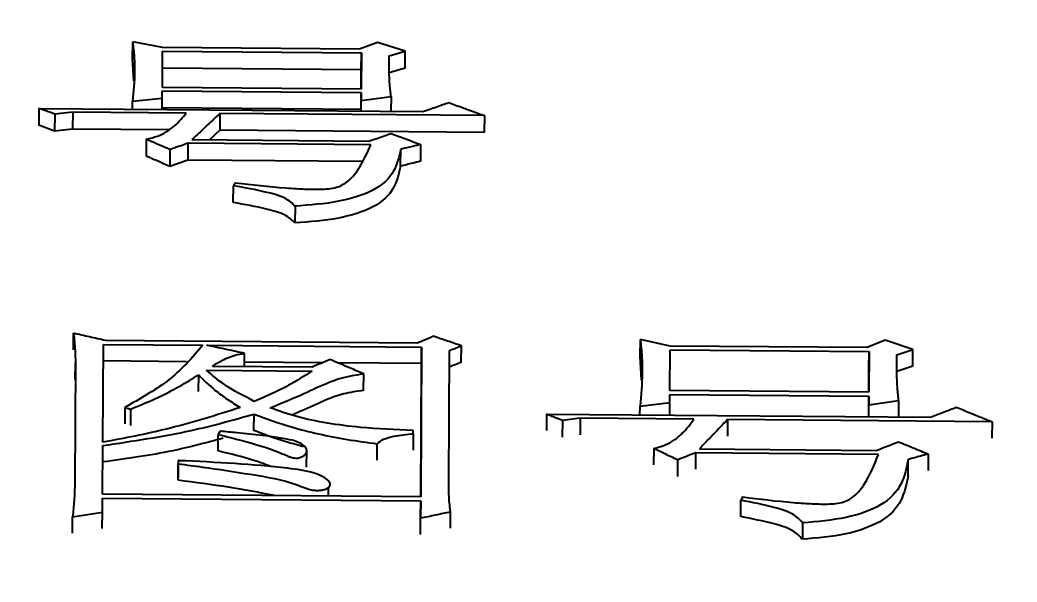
# Model space of a CAD drawing. Header units: millimetres. Extents: x 1726 to 4771, y 590 to 2743.
# Drawn here: x 2463.29 to 2468.71, y 2332.62 to 2335.68 of the extents above; entities that cross this region are included whole.
import ezdxf

# ---------------------------------------------------------------- set-up
doc = ezdxf.new("R2010")
doc.units = ezdxf.units.MM
doc.layers.add('AM_5', color=3, linetype='Continuous', lineweight=25)
doc.styles.add('SLDTEXTSTYLE1', font='txt.shx', dxfattribs={"width": 0.7, "bigfont": 'gbcbig.shx'})
doc.dimstyles.new('SLDDIMSTYLE12$0', dxfattribs={"dimtxt": 12, "dimasz": 10, "dimexe": 0, "dimexo": 0.0625, "dimgap": 0.875, "dimtad": 1, "dimdec": 1, "dimlfac": 1.8, "dimrnd": 1e-09, "dimzin": 12, "dimdsep": 46, "dimtxsty": 'SLDTEXTSTYLE1', "dimcen": 0.09, "dimdle": 8.16, "dimclrd": 3, "dimclre": 3, "dimadec": 0, "dimazin": 3, "dimtfac": 1, "dimtdec": 1, "dimtofl": 0, "dimtmove": 0, "dimatfit": 3, "dimfxl": 0, "dimfrac": 2, "dimtolj": 1, "dimlwd": 5, "dimlwe": 5, "dimarcsym": 0})

# ---------------------------------------------------------------- blocks, each defined once
blk = doc.blocks.new('*D50')
at = {"layer": 'AM_5', "color": 3, "lineweight": 5, "transparency": 16777216}
blk.add_line((2709.5179, 2483.6796), (2315.1182, 2483.6796), dxfattribs=at)
at = {"layer": 'AM_5', "color": 3, "linetype": 'Continuous', "lineweight": 5, "transparency": 16777216}
for p, q in [((2315.1182, 2473.6796), (2315.1182, 2159.8939)), ((2721.1936, 2149.8939), (2315.1182, 2149.8939))]:
    blk.add_line(p, q, dxfattribs=at)
at = {"layer": 'AM_5', "color": 3, "transparency": 16777216}
for points in [[(2313.4515, 2473.6796), (2316.7848, 2473.6796), (2315.1182, 2483.6796)], [(2313.4515, 2159.8939), (2316.7848, 2159.8939), (2315.1182, 2149.8939)]]:
    blk.add_solid(points, dxfattribs=at)
at = {"layer": 'Defpoints', "color": 0, "transparency": 16777216}
for p in [(2709.5804, 2483.6796), (2315.1182, 2149.8939), (2721.2561, 2149.8939)]:
    blk.add_point(p, dxfattribs=at)
at = {"layer": 'AM_5', "color": 0, "transparency": 16777216, "insert": (2300.5289, 2316.7867), "char_height": 12, "attachment_point": 5, "rotation": 90, "style": 'SLDTEXTSTYLE1'}
blk.add_mtext('\\A1;{\\H2.28571x;335}', dxfattribs=at)

msp = doc.modelspace()

# ---------------------------------------------------------------- linework, layer by layer
at = {"color": 7, "linetype": 'Continuous', "lineweight": 25}
for p, q in [((2463.9019, 2335.4644), (2463.9028, 2335.5568)), ((2464.0649, 2335.5254), (2463.9028, 2335.5568)), ((2465.2333, 2335.5532), (2465.1357, 2335.5164)), ((2465.3845, 2335.5068), (2465.2333, 2335.5532)), ((2464.0638, 2335.3089), (2464.0648, 2335.5065)), ((2464.0648, 2335.5065), (2465.1465, 2335.4975)), ((2465.1357, 2335.5164), (2464.0649, 2335.5254)), ((2465.1465, 2335.4975), (2465.1455, 2335.2999)), ((2465.1456, 2335.4052), (2465.1465, 2335.4975)), ((2465.2978, 2335.4812), (2465.3845, 2335.5068)), ((2465.3837, 2335.4145), (2465.3845, 2335.5068)), ((2463.9096, 2335.3452), (2463.9019, 2335.4644)), ((2465.1456, 2335.4052), (2464.0639, 2335.4142)), ((2465.1451, 2335.2999), (2465.1456, 2335.4052)), ((2465.3837, 2335.4145), (2465.2978, 2335.3891)), ((2464.0635, 2335.2514), (2464.0637, 2335.2898)), ((2464.0637, 2335.2898), (2465.1454, 2335.2808)), ((2465.1455, 2335.2999), (2464.0638, 2335.3089)), ((2465.1446, 2335.1888), (2465.1454, 2335.2808)), ((2465.1454, 2335.2808), (2465.1452, 2335.2385)), ((2463.9008, 2335.191), (2463.9012, 2335.2335)), ((2463.9012, 2335.2335), (2464.0635, 2335.2514)), ((2464.063, 2335.1897), (2464.0635, 2335.2514)), ((2465.1447, 2335.1807), (2465.1452, 2335.2385)), ((2465.1452, 2335.2385), (2465.3076, 2335.2602)), ((2465.3076, 2335.2602), (2465.3068, 2335.1793)), ((2463.3926, 2335.1953), (2463.3918, 2335.1034)), ((2463.3926, 2335.1953), (2465.4802, 2335.1779)), ((2463.479, 2335.1636), (2463.4781, 2335.0718)), ((2463.5764, 2335.1744), (2463.479, 2335.1636)), ((2463.5764, 2335.1744), (2463.5755, 2335.0826)), ((2464.1929, 2335.1693), (2463.5764, 2335.1744)), ((2465.1446, 2335.1888), (2464.0631, 2335.1978)), ((2464.3768, 2335.1677), (2464.376, 2335.0759)), ((2465.8155, 2335.1557), (2464.3768, 2335.1677)), ((2465.1445, 2335.1807), (2465.1446, 2335.1888)), ((2465.8155, 2335.1557), (2465.8147, 2335.0639)), ((2463.4781, 2335.0718), (2463.3918, 2335.1034)), ((2463.5755, 2335.0826), (2463.4781, 2335.0718)), ((2464.1002, 2335.0782), (2463.5755, 2335.0826)), ((2464.376, 2335.0759), (2464.3208, 2335.0242)), ((2465.8147, 2335.0639), (2464.376, 2335.0759)), ((2463.9759, 2335.0271), (2463.975, 2334.9354)), ((2464.2029, 2335.0056), (2464.2021, 2334.914)), ((2465.1981, 2334.9973), (2464.2029, 2335.0056)), ((2464.2247, 2335.025), (2465.1874, 2335.017)), ((2465.4685, 2334.999), (2465.4677, 2334.9073)), ((2464.1054, 2334.9711), (2464.1046, 2334.8795)), ((2465.3594, 2334.8808), (2465.3602, 2334.9724)), ((2464.2021, 2334.914), (2464.1046, 2334.8795)), ((2465.1509, 2334.9061), (2464.2021, 2334.914)), ((2464.4615, 2334.7902), (2464.4506, 2334.7743)), ((2464.4498, 2334.683), (2464.4506, 2334.7743)), ((2464.7854, 2334.6635), (2464.7845, 2334.5723)), ((2463.5802, 2333.8818), (2463.5811, 2333.9721)), ((2465.4522, 2333.9185), (2463.7539, 2333.9327)), ((2466.663, 2333.8477), (2466.6638, 2333.938)), ((2466.8259, 2333.9029), (2466.6638, 2333.938)), ((2467.9944, 2333.9353), (2467.8968, 2333.894)), ((2468.1455, 2333.8834), (2467.9944, 2333.9353)), ((2463.7402, 2333.3793), (2463.743, 2333.9117)), ((2463.743, 2333.9117), (2464.2839, 2333.9072)), ((2464.3055, 2333.907), (2465.4737, 2333.8973)), ((2465.4737, 2333.8973), (2465.4693, 2333.0833)), ((2465.4729, 2333.807), (2465.4737, 2333.8973)), ((2465.6212, 2333.1617), (2465.6251, 2333.8791)), ((2465.6893, 2333.8137), (2465.6901, 2333.9039)), ((2466.8246, 2333.6605), (2466.8258, 2333.8818)), ((2466.8258, 2333.8818), (2467.9075, 2333.8728)), ((2467.8968, 2333.894), (2466.8259, 2333.9029)), ((2467.9075, 2333.8728), (2467.9063, 2333.6515)), ((2467.9067, 2333.7826), (2467.9075, 2333.8728)), ((2468.0588, 2333.8546), (2468.1455, 2333.8834)), ((2468.1447, 2333.7932), (2468.1455, 2333.8834)), ((2463.591, 2333.8112), (2463.5875, 2333.1566)), ((2463.5902, 2333.7212), (2463.591, 2333.8112)), ((2464.1944, 2333.8177), (2463.7422, 2333.8215)), ((2464.9338, 2333.8115), (2464.5104, 2333.8151)), ((2465.4729, 2333.807), (2465.0195, 2333.8108)), ((2465.469, 2333.0833), (2465.4729, 2333.807)), ((2466.6703, 2333.7178), (2466.663, 2333.8477)), ((2464.3048, 2333.7712), (2464.8781, 2333.7665)), ((2464.8782, 2333.7878), (2464.3373, 2333.7923)), ((2465.1587, 2333.6612), (2465.1595, 2333.7512)), ((2467.906, 2333.6515), (2467.9067, 2333.7826)), ((2468.1447, 2333.7932), (2468.0585, 2333.7646)), ((2464.2605, 2333.656), (2464.2614, 2333.746)), ((2467.9063, 2333.6515), (2466.8246, 2333.6605)), ((2466.6619, 2333.576), (2466.8243, 2333.5962)), ((2466.8237, 2333.5272), (2466.8243, 2333.5962)), ((2466.8243, 2333.5962), (2466.8245, 2333.6391)), ((2466.8245, 2333.6391), (2467.9062, 2333.6301)), ((2467.9054, 2333.5402), (2467.9062, 2333.6301)), ((2467.9062, 2333.6301), (2467.906, 2333.5829)), ((2467.906, 2333.5829), (2468.0683, 2333.6073)), ((2468.0683, 2333.6073), (2468.0675, 2333.5175)), ((2463.8601, 2333.5692), (2463.8593, 2333.4794)), ((2463.8601, 2333.5692), (2463.8926, 2333.5603)), ((2463.8918, 2333.4706), (2463.8926, 2333.5603)), ((2464.5622, 2333.4435), (2464.563, 2333.5331)), ((2466.6615, 2333.5286), (2466.6619, 2333.576)), ((2467.9054, 2333.5182), (2467.906, 2333.5829)), ((2466.1533, 2333.5328), (2466.1525, 2333.4431)), ((2466.1533, 2333.5328), (2468.2409, 2333.5154)), ((2466.2396, 2333.4975), (2466.2388, 2333.4079)), ((2466.337, 2333.5097), (2466.2396, 2333.4975)), ((2466.337, 2333.5097), (2466.3362, 2333.42)), ((2466.9536, 2333.5045), (2466.337, 2333.5097)), ((2467.1375, 2333.503), (2467.1367, 2333.4133)), ((2468.5761, 2333.491), (2467.1375, 2333.503)), ((2468.5761, 2333.491), (2468.5753, 2333.4013)), ((2464.3787, 2333.4393), (2464.3678, 2333.422)), ((2465.4279, 2333.4262), (2465.4271, 2333.3367)), ((2465.4279, 2333.4262), (2465.428, 2333.4436)), ((2465.2321, 2333.2818), (2465.2329, 2333.3712)), ((2463.7386, 2333.0978), (2463.7401, 2333.3618)), ((2464.8481, 2333.2441), (2464.8489, 2333.334)), ((2466.7364, 2333.3456), (2466.7356, 2333.2561)), ((2466.9634, 2333.3219), (2466.9626, 2333.2325)), ((2467.9586, 2333.3136), (2466.9634, 2333.3219)), ((2466.9852, 2333.3435), (2467.9479, 2333.3355)), ((2464.1498, 2333.1728), (2464.1506, 2333.2622)), ((2464.1507, 2333.2796), (2464.1499, 2333.1903)), ((2464.1507, 2333.2796), (2464.1506, 2333.2621)), ((2466.8659, 2333.2833), (2466.8651, 2333.1939)), ((2468.1199, 2333.1965), (2468.1207, 2333.286)), ((2468.229, 2333.3157), (2468.2282, 2333.2263)), ((2464.9677, 2333.1686), (2464.9677, 2333.1695)), ((2464.9669, 2333.0875), (2464.9674, 2333.1344)), ((2463.7381, 2332.9999), (2463.7385, 2333.0756)), ((2463.7385, 2333.0756), (2465.4692, 2333.0612)), ((2465.4693, 2333.0833), (2463.7386, 2333.0978)), ((2465.4684, 2332.9722), (2465.4692, 2333.0612)), ((2465.4692, 2333.0612), (2465.4687, 2332.9677)), ((2467.21, 2332.9753), (2467.2108, 2333.0644)), ((2467.2218, 2333.082), (2467.2108, 2333.0644)), ((2463.7373, 2332.9111), (2463.7381, 2332.9999)), ((2465.6304, 2332.9131), (2465.6312, 2333.002)), ((2463.5749, 2332.8857), (2463.5757, 2332.9745)), ((2465.4679, 2332.8788), (2465.4687, 2332.9677)), ((2467.5455, 2332.9415), (2467.5447, 2332.8525))]:
    msp.add_line(p, q, dxfattribs=at)
at = {"color": 7, "linetype": 'Continuous', "lineweight": 25, "flags": 128}
for points in [[(2464.5101, 2333.7908), (2464.5104, 2333.8179), (2464.5108, 2333.863)], [(2464.367, 2333.3324), (2464.3673, 2333.3693), (2464.3676, 2333.3957), (2464.3678, 2333.422)], [(2463.5757, 2332.9745), (2463.6569, 2332.9872), (2463.7381, 2332.9999)]]:
    msp.add_lwpolyline(points, dxfattribs=at)
at = {"color": 7, "linetype": 'Continuous', "lineweight": 25}
for points, knots in [([(2463.9028, 2335.5568), (2463.9057, 2335.5299), (2463.9115, 2335.4761), (2463.915, 2335.3686), (2463.9067, 2335.2874), (2463.9012, 2335.2335)], [0, 0, 0, 0, 0.252085, 0.504197, 1, 1, 1, 1]), ([(2465.3076, 2335.2602), (2465.3074, 2335.2621), (2465.3069, 2335.2657), (2465.3063, 2335.2713), (2465.3057, 2335.2768), (2465.305, 2335.2823), (2465.3044, 2335.2878), (2465.3038, 2335.2933), (2465.3034, 2335.2978), (2465.3029, 2335.3024), (2465.3024, 2335.307), (2465.3019, 2335.3125), (2465.3013, 2335.3198), (2465.3007, 2335.3271), (2465.3001, 2335.3345), (2465.2998, 2335.3399), (2465.2993, 2335.3472), (2465.2989, 2335.3545), (2465.2986, 2335.3618), (2465.2984, 2335.3673), (2465.2982, 2335.3746), (2465.2979, 2335.3819), (2465.2978, 2335.3892), (2465.2976, 2335.3964), (2465.2975, 2335.4037), (2465.2975, 2335.411), (2465.2974, 2335.4164), (2465.2974, 2335.4219), (2465.2974, 2335.4273), (2465.2974, 2335.4318), (2465.2974, 2335.4355), (2465.2975, 2335.4391), (2465.2975, 2335.4427), (2465.2975, 2335.4463), (2465.2975, 2335.4491), (2465.2975, 2335.4518), (2465.2976, 2335.4554), (2465.2976, 2335.459), (2465.2976, 2335.4626), (2465.2977, 2335.4662), (2465.2977, 2335.4699), (2465.2977, 2335.4735), (2465.2978, 2335.4769), (2465.2978, 2335.4795), (2465.2978, 2335.4812)], [0, 0, 0, 0, 0.024742, 0.049483, 0.074225, 0.098967, 0.123709, 0.14845, 0.173192, 0.185563, 0.210305, 0.235047, 0.259788, 0.309272, 0.334014, 0.358756, 0.383497, 0.432981, 0.457723, 0.482464, 0.507206, 0.55669, 0.581431, 0.606173, 0.655657, 0.680399, 0.70514, 0.729882, 0.754624, 0.779366, 0.791736, 0.804107, 0.828849, 0.84122, 0.853591, 0.865962, 0.878333, 0.903074, 0.915445, 0.927816, 0.952558, 0.964929, 0.9773, 1, 1, 1, 1]), ([(2465.4802, 2335.1779), (2465.4927, 2335.1822), (2465.5178, 2335.1909), (2465.5647, 2335.2073), (2465.5992, 2335.2192), (2465.6211, 2335.2269)], [0, 0, 0, 0, 0.266245, 0.532491, 1, 1, 1, 1]), ([(2465.6211, 2335.2269), (2465.646, 2335.2178), (2465.6909, 2335.2014), (2465.7557, 2335.1777), (2465.7955, 2335.1631), (2465.8155, 2335.1557)], [0, 0, 0, 0, 0.384573, 0.692287, 1, 1, 1, 1]), ([(2463.479, 2335.1636), (2463.4666, 2335.1681), (2463.4461, 2335.1757), (2463.4173, 2335.1862), (2463.4008, 2335.1923), (2463.3926, 2335.1953)], [0, 0, 0, 0, 0.4283604, 0.7141802, 1, 1, 1, 1]), ([(2463.9759, 2335.0271), (2463.9975, 2335.0324), (2464.0404, 2335.0428), (2464.0911, 2335.0686), (2464.1305, 2335.0995), (2464.1653, 2335.134), (2464.1837, 2335.1575), (2464.1929, 2335.1693)], [0, 0, 0, 0, 0.176065, 0.348002, 0.566634, 0.783694, 1, 1, 1, 1]), ([(2464.3768, 2335.1677), (2464.3638, 2335.1556), (2464.3377, 2335.1312), (2464.287, 2335.0837), (2464.2493, 2335.0482), (2464.2247, 2335.025)], [0, 0, 0, 0, 0.257226, 0.514452, 1, 1, 1, 1]), ([(2465.1874, 2335.017), (2465.1999, 2335.0214), (2465.226, 2335.0306), (2465.2657, 2335.0446), (2465.293, 2335.0542), (2465.3066, 2335.059)], [0, 0, 0, 0, 0.3146532, 0.657326, 1, 1, 1, 1]), ([(2465.3066, 2335.059), (2465.3336, 2335.049), (2465.3876, 2335.029), (2465.4415, 2335.009), (2465.4685, 2334.999)], [0, 0, 0, 0, 0.499999, 1, 1, 1, 1]), ([(2464.1054, 2334.9711), (2464.0939, 2334.9761), (2464.0708, 2334.9861), (2464.0276, 2335.0048), (2463.996, 2335.0184), (2463.9759, 2335.0271)], [0, 0, 0, 0, 0.267463, 0.534927, 1, 1, 1, 1]), ([(2464.2029, 2335.0056), (2464.1904, 2335.0012), (2464.1679, 2334.9932), (2464.1354, 2334.9817), (2464.1154, 2334.9746), (2464.1054, 2334.9711)], [0, 0, 0, 0, 0.384577, 0.692287, 1, 1, 1, 1]), ([(2464.4615, 2334.7902), (2464.552, 2334.78), (2464.6614, 2334.7677), (2464.8039, 2334.7581), (2464.8849, 2334.7545), (2464.9651, 2334.7553), (2465.0252, 2334.7685), (2465.0854, 2334.8035), (2465.1461, 2334.8816), (2465.1781, 2334.9529), (2465.1981, 2334.9973)], [0, 0, 0, 0, 0.23813, 0.287988, 0.366961, 0.446683, 0.487555, 0.537237, 0.712015, 1, 1, 1, 1]), ([(2465.4685, 2334.999), (2465.4544, 2334.9955), (2465.4293, 2334.9894), (2465.3932, 2334.9805), (2465.3712, 2334.9751), (2465.3602, 2334.9724)], [0, 0, 0, 0, 0.39043, 0.695215, 1, 1, 1, 1]), ([(2465.3602, 2334.9724), (2465.3417, 2334.8907), (2465.3156, 2334.7757), (2465.0259, 2334.6813), (2464.8667, 2334.6696), (2464.7854, 2334.6635)], [0, 0, 0, 0, 0.544628, 0.767125, 1, 1, 1, 1]), ([(2464.1046, 2334.8795), (2464.093, 2334.8845), (2464.0699, 2334.8945), (2464.0267, 2334.9131), (2463.9951, 2334.9268), (2463.975, 2334.9354)], [0, 0, 0, 0, 0.2676466, 0.5352935, 1, 1, 1, 1]), ([(2465.4677, 2334.9073), (2465.4536, 2334.9039), (2465.4285, 2334.8977), (2465.3924, 2334.8889), (2465.3704, 2334.8835), (2465.3594, 2334.8808)], [0, 0, 0, 0, 0.390574, 0.695287, 1, 1, 1, 1]), ([(2465.3594, 2334.8808), (2465.3408, 2334.7992), (2465.3147, 2334.6843), (2465.025, 2334.5901), (2464.8659, 2334.5783), (2464.7845, 2334.5723)], [0, 0, 0, 0, 0.544404, 0.766963, 1, 1, 1, 1]), ([(2464.7854, 2334.6635), (2464.7698, 2334.6789), (2464.7379, 2334.7103), (2464.6107, 2334.7459), (2464.5116, 2334.7635), (2464.4506, 2334.7743)], [0, 0, 0, 0, 0.267599, 0.548584, 1, 1, 1, 1]), ([(2464.7845, 2334.5723), (2464.769, 2334.5877), (2464.7371, 2334.6191), (2464.6098, 2334.6546), (2464.5108, 2334.6721), (2464.4498, 2334.683)], [0, 0, 0, 0, 0.2674651, 0.5484574, 1, 1, 1, 1]), ([(2463.5811, 2333.9721), (2463.5827, 2333.957), (2463.5861, 2333.927), (2463.5897, 2333.8734), (2463.5905, 2333.8348), (2463.591, 2333.8112)], [0, 0, 0, 0, 0.281466, 0.562942, 1, 1, 1, 1]), ([(2463.7539, 2333.9327), (2463.7251, 2333.9393), (2463.6675, 2333.9524), (2463.6099, 2333.9655), (2463.5811, 2333.9721)], [0, 0, 0, 0, 0.499999, 1, 1, 1, 1]), ([(2465.5389, 2333.9557), (2465.5245, 2333.9496), (2465.4956, 2333.9372), (2465.4666, 2333.9248), (2465.4522, 2333.9185)], [0, 0, 0, 0, 0.499996, 1, 1, 1, 1]), ([(2465.6901, 2333.9039), (2465.6649, 2333.9126), (2465.6145, 2333.9299), (2465.5641, 2333.9471), (2465.5389, 2333.9557)], [0, 0, 0, 0, 0.499999, 1, 1, 1, 1]), ([(2466.6638, 2333.938), (2466.6667, 2333.9078), (2466.6725, 2333.8475), (2466.6759, 2333.7271), (2466.6675, 2333.6363), (2466.6619, 2333.576)], [0, 0, 0, 0, 0.2520851, 0.5041975, 1, 1, 1, 1]), ([(2464.2839, 2333.9072), (2464.2265, 2333.8399), (2464.123, 2333.7186), (2463.9411, 2333.6152), (2463.8601, 2333.5692)], [0, 0, 0, 0, 0.5551284, 1, 1, 1, 1]), ([(2464.5108, 2333.863), (2464.4804, 2333.8695), (2464.431, 2333.8801), (2464.3626, 2333.8948), (2464.3245, 2333.9029), (2464.3055, 2333.907)], [0, 0, 0, 0, 0.443636, 0.721817, 1, 1, 1, 1]), ([(2464.3373, 2333.7923), (2464.3517, 2333.8023), (2464.3756, 2333.8188), (2464.4183, 2333.8387), (2464.459, 2333.8547), (2464.4934, 2333.8602), (2464.5108, 2333.863)], [0, 0, 0, 0, 0.333513, 0.552424, 0.773916, 1, 1, 1, 1]), ([(2465.6251, 2333.8791), (2465.6359, 2333.8832), (2465.6576, 2333.8915), (2465.6792, 2333.8998), (2465.6901, 2333.9039)], [0, 0, 0, 0, 0.499999, 1, 1, 1, 1]), ([(2464.9757, 2333.8294), (2464.9595, 2333.8225), (2464.927, 2333.8086), (2464.8944, 2333.7947), (2464.8782, 2333.7878)], [0, 0, 0, 0, 0.499998, 1, 1, 1, 1]), ([(2465.1594, 2333.7513), (2465.1351, 2333.7616), (2465.0924, 2333.7798), (2465.0312, 2333.8059), (2464.9942, 2333.8216), (2464.9757, 2333.8294)], [0, 0, 0, 0, 0.3962, 0.6981, 1, 1, 1, 1]), ([(2465.6893, 2333.8137), (2465.6784, 2333.8096), (2465.6568, 2333.8013), (2465.6351, 2333.793), (2465.6242, 2333.7889)], [0, 0, 0, 0, 0.499998, 1, 1, 1, 1]), ([(2468.0683, 2333.6073), (2468.0681, 2333.6093), (2468.0677, 2333.6135), (2468.0671, 2333.6196), (2468.0665, 2333.6258), (2468.0658, 2333.6319), (2468.0652, 2333.6381), (2468.0646, 2333.6442), (2468.0642, 2333.6494), (2468.0637, 2333.6545), (2468.0632, 2333.6596), (2468.0627, 2333.6657), (2468.0621, 2333.6739), (2468.0615, 2333.6821), (2468.061, 2333.6903), (2468.0606, 2333.6964), (2468.0602, 2333.7046), (2468.0598, 2333.7128), (2468.0595, 2333.7209), (2468.0593, 2333.7271), (2468.059, 2333.7352), (2468.0588, 2333.7434), (2468.0587, 2333.7515), (2468.0586, 2333.7597), (2468.0585, 2333.7678), (2468.0584, 2333.776), (2468.0584, 2333.7821), (2468.0584, 2333.7882), (2468.0584, 2333.7943), (2468.0584, 2333.7993), (2468.0584, 2333.8034), (2468.0584, 2333.8075), (2468.0584, 2333.8115), (2468.0585, 2333.8156), (2468.0585, 2333.8186), (2468.0585, 2333.8217), (2468.0585, 2333.8257), (2468.0586, 2333.8298), (2468.0586, 2333.8338), (2468.0587, 2333.8379), (2468.0587, 2333.8419), (2468.0587, 2333.846), (2468.0588, 2333.8499), (2468.0588, 2333.8527), (2468.0588, 2333.8546)], [0, 0, 0, 0, 0.024742, 0.049483, 0.074225, 0.098967, 0.123709, 0.14845, 0.173192, 0.185563, 0.210305, 0.235047, 0.259788, 0.309272, 0.334014, 0.358756, 0.383497, 0.432981, 0.457723, 0.482464, 0.507206, 0.55669, 0.581431, 0.606173, 0.655657, 0.680399, 0.70514, 0.729882, 0.754624, 0.779366, 0.791736, 0.804107, 0.828849, 0.84122, 0.853591, 0.865962, 0.878333, 0.903074, 0.915445, 0.927816, 0.952558, 0.964929, 0.9773, 1, 1, 1, 1]), ([(2464.5635, 2333.6021), (2464.5061, 2333.6315), (2464.4041, 2333.6836), (2464.335, 2333.7446), (2464.3048, 2333.7712)], [0, 0, 0, 0, 0.563044, 1, 1, 1, 1]), ([(2464.8781, 2333.7665), (2464.8367, 2333.7404), (2464.7695, 2333.6981), (2464.6633, 2333.6433), (2464.5969, 2333.6159), (2464.5635, 2333.6021)], [0, 0, 0, 0, 0.443463, 0.720804, 1, 1, 1, 1]), ([(2464.6498, 2333.567), (2464.7123, 2333.5923), (2464.8243, 2333.6378), (2464.9546, 2333.7029), (2465.0675, 2333.7397), (2465.1357, 2333.7482), (2465.1593, 2333.7512)], [0, 0, 0, 0, 0.381447, 0.683524, 0.890528, 1, 1, 1, 1]), ([(2463.8926, 2333.5603), (2463.9428, 2333.5809), (2464.0364, 2333.6195), (2464.1575, 2333.6826), (2464.2267, 2333.7248), (2464.2614, 2333.746)], [0, 0, 0, 0, 0.366086, 0.682145, 1, 1, 1, 1]), ([(2464.2614, 2333.746), (2464.2897, 2333.7174), (2464.3346, 2333.672), (2464.4156, 2333.6137), (2464.4635, 2333.5834), (2464.4875, 2333.5683)], [0, 0, 0, 0, 0.4599633, 0.7294866, 1, 1, 1, 1]), ([(2465.1585, 2333.6612), (2465.1214, 2333.6559), (2465.0274, 2333.6424), (2464.913, 2333.5909), (2464.8246, 2333.5508), (2464.7743, 2333.5297), (2464.7692, 2333.5276)], [0, 0, 0, 0, 0.23039, 0.584269, 0.9577, 1, 1, 1, 1]), ([(2463.74, 2333.3618), (2463.9038, 2333.3859), (2464.1944, 2333.4286), (2464.451, 2333.5014), (2464.563, 2333.5331)], [0, 0, 0, 0, 0.563329, 1, 1, 1, 1]), ([(2464.4875, 2333.5683), (2464.3574, 2333.5268), (2464.1234, 2333.4523), (2463.8579, 2333.4017), (2463.7402, 2333.3793)], [0, 0, 0, 0, 0.5563759, 1, 1, 1, 1]), ([(2464.563, 2333.5331), (2464.629, 2333.5085), (2464.7383, 2333.4677), (2464.9127, 2333.4242), (2465.0686, 2333.393), (2465.178, 2333.3785), (2465.2329, 2333.3712)], [0, 0, 0, 0, 0.334937, 0.554746, 0.776585, 1, 1, 1, 1]), ([(2465.428, 2333.4436), (2465.3318, 2333.4476), (2465.1736, 2333.4541), (2464.9614, 2333.4818), (2464.792, 2333.5158), (2464.6969, 2333.55), (2464.6498, 2333.567)], [0, 0, 0, 0, 0.344394, 0.565966, 0.784996, 1, 1, 1, 1]), ([(2468.2409, 2333.5154), (2468.2534, 2333.5203), (2468.2785, 2333.53), (2468.3254, 2333.5483), (2468.3599, 2333.5617), (2468.3819, 2333.5703)], [0, 0, 0, 0, 0.266245, 0.532491, 1, 1, 1, 1]), ([(2468.3819, 2333.5703), (2468.4068, 2333.5601), (2468.4516, 2333.5419), (2468.5164, 2333.5155), (2468.5562, 2333.4992), (2468.5761, 2333.491)], [0, 0, 0, 0, 0.384573, 0.692287, 1, 1, 1, 1]), ([(2466.2396, 2333.4975), (2466.2273, 2333.5025), (2466.2067, 2333.511), (2466.1779, 2333.5227), (2466.1615, 2333.5294), (2466.1533, 2333.5328)], [0, 0, 0, 0, 0.4283604, 0.7141802, 1, 1, 1, 1]), ([(2466.7364, 2333.3456), (2466.7581, 2333.3515), (2466.8009, 2333.3632), (2466.8516, 2333.3921), (2466.8911, 2333.4266), (2466.9259, 2333.4651), (2466.9444, 2333.4914), (2466.9536, 2333.5045)], [0, 0, 0, 0, 0.176065, 0.348002, 0.566634, 0.783694, 1, 1, 1, 1]), ([(2467.1375, 2333.503), (2467.1244, 2333.4894), (2467.0983, 2333.4621), (2467.0475, 2333.409), (2467.0098, 2333.3694), (2466.9852, 2333.3435)], [0, 0, 0, 0, 0.257226, 0.514452, 1, 1, 1, 1]), ([(2464.3678, 2333.422), (2464.411, 2333.4109), (2464.5263, 2333.3813), (2464.6519, 2333.3457), (2464.7278, 2333.3123), (2464.7516, 2333.3024), (2464.7704, 2333.2963), (2464.7869, 2333.2936), (2464.7985, 2333.2934), (2464.8104, 2333.2953), (2464.8248, 2333.3004), (2464.8399, 2333.3105), (2464.8502, 2333.3254), (2464.8483, 2333.3447), (2464.832, 2333.3652), (2464.7953, 2333.3851), (2464.6731, 2333.4103), (2464.5315, 2333.4252), (2464.4092, 2333.4365), (2464.3787, 2333.4393)], [0, 0, 0, 0, 0.125302, 0.334347, 0.369116, 0.392006, 0.415961, 0.426676, 0.435655, 0.44463, 0.458341, 0.481396, 0.513091, 0.54477, 0.589295, 0.633614, 0.685428, 0.92175, 1, 1, 1, 1]), ([(2464.8311, 2333.3553), (2464.7833, 2333.3684), (2464.6882, 2333.3946), (2464.6041, 2333.4272), (2464.5622, 2333.4434)], [0, 0, 0, 0, 0.502774, 1, 1, 1, 1]), ([(2465.2329, 2333.3712), (2465.2426, 2333.38), (2465.2625, 2333.398), (2465.3357, 2333.416), (2465.3927, 2333.4223), (2465.4279, 2333.4262)], [0, 0, 0, 0, 0.267237, 0.548075, 1, 1, 1, 1]), ([(2464.3943, 2333.4016), (2464.3046, 2333.3773), (2464.0995, 2333.3218), (2463.8689, 2333.2902), (2463.7392, 2333.2723)], [0, 0, 0, 0, 0.437515, 1, 1, 1, 1]), ([(2467.9479, 2333.3355), (2467.9604, 2333.3404), (2467.9865, 2333.3507), (2468.0263, 2333.3664), (2468.0535, 2333.3771), (2468.0671, 2333.3825)], [0, 0, 0, 0, 0.314653, 0.657326, 1, 1, 1, 1]), ([(2468.0671, 2333.3825), (2468.0941, 2333.3713), (2468.1481, 2333.3491), (2468.2021, 2333.3268), (2468.229, 2333.3157)], [0, 0, 0, 0, 0.499999, 1, 1, 1, 1]), ([(2464.6609, 2333.2455), (2464.6281, 2333.2576), (2464.5369, 2333.2911), (2464.4333, 2333.3163), (2464.367, 2333.3324)], [0, 0, 0, 0, 0.360109, 1, 1, 1, 1]), ([(2466.8659, 2333.2833), (2466.8543, 2333.2888), (2466.8312, 2333.3), (2466.7881, 2333.3207), (2466.7565, 2333.3359), (2466.7364, 2333.3456)], [0, 0, 0, 0, 0.267463, 0.534927, 1, 1, 1, 1]), ([(2466.9634, 2333.3219), (2466.9509, 2333.3169), (2466.9284, 2333.308), (2466.8959, 2333.2952), (2466.8759, 2333.2872), (2466.8659, 2333.2833)], [0, 0, 0, 0, 0.384577, 0.692287, 1, 1, 1, 1]), ([(2464.1507, 2333.2622), (2464.1948, 2333.2565), (2464.327, 2333.2394), (2464.5421, 2333.206), (2464.739, 2333.1731), (2464.8324, 2333.1333), (2464.8687, 2333.1212), (2464.9008, 2333.1172), (2464.9252, 2333.1184), (2464.9474, 2333.1231), (2464.9652, 2333.1308), (2464.9759, 2333.1408), (2464.9781, 2333.1537), (2464.9677, 2333.1718), (2464.9394, 2333.1936), (2464.8667, 2333.2219), (2464.6997, 2333.2458), (2464.4541, 2333.265), (2464.2544, 2333.2752), (2464.1524, 2333.2795), (2464.1507, 2333.2796)], [0, 0, 0, 0, 0.0737603, 0.2212906, 0.3691607, 0.4007609, 0.4272116, 0.4402768, 0.4533914, 0.4660518, 0.4795058, 0.492813, 0.505075, 0.5251023, 0.5585973, 0.5933348, 0.6766115, 0.8345499, 0.9972278, 1, 1, 1, 1]), ([(2467.2218, 2333.082), (2467.3121, 2333.0708), (2467.4215, 2333.0573), (2467.5638, 2333.0467), (2467.6448, 2333.0427), (2467.7247, 2333.0437), (2467.7817, 2333.0574), (2467.8372, 2333.0902), (2467.9037, 2333.1767), (2467.9363, 2333.258), (2467.9586, 2333.3136)], [0, 0, 0, 0, 0.237785, 0.287938, 0.366632, 0.446055, 0.486951, 0.527634, 0.676721, 1, 1, 1, 1]), ([(2468.1207, 2333.286), (2468.1021, 2333.1949), (2468.0759, 2333.0667), (2467.7861, 2332.9615), (2467.6269, 2332.9482), (2467.5455, 2332.9415)], [0, 0, 0, 0, 0.544628, 0.767125, 1, 1, 1, 1]), ([(2468.229, 2333.3157), (2468.2149, 2333.3118), (2468.1898, 2333.3049), (2468.1537, 2333.295), (2468.1317, 2333.289), (2468.1207, 2333.286)], [0, 0, 0, 0, 0.39043, 0.695215, 1, 1, 1, 1]), ([(2463.5875, 2333.1566), (2463.5872, 2333.1411), (2463.5866, 2333.11), (2463.5837, 2333.0494), (2463.5789, 2333.0041), (2463.5757, 2332.9745)], [0, 0, 0, 0, 0.256617, 0.51324, 1, 1, 1, 1]), ([(2464.6743, 2333.09), (2464.5913, 2333.1056), (2464.4199, 2333.1378), (2464.2417, 2333.1609), (2464.1498, 2333.1728)], [0, 0, 0, 0, 0.484611, 1, 1, 1, 1]), ([(2465.6312, 2333.002), (2465.6291, 2333.0179), (2465.6249, 2333.0496), (2465.6218, 2333.1029), (2465.6214, 2333.1402), (2465.6212, 2333.1617)], [0, 0, 0, 0, 0.297192, 0.5944073, 1, 1, 1, 1]), ([(2468.1199, 2333.1965), (2468.1012, 2333.1056), (2468.075, 2332.9774), (2467.7852, 2332.8725), (2467.6261, 2332.8592), (2467.5447, 2332.8525)], [0, 0, 0, 0, 0.544404, 0.766963, 1, 1, 1, 1]), ([(2467.5455, 2332.9415), (2467.53, 2332.9585), (2467.4981, 2332.9935), (2467.3709, 2333.0329), (2467.2719, 2333.0524), (2467.2108, 2333.0644)], [0, 0, 0, 0, 0.2675988, 0.548584, 1, 1, 1, 1]), ([(2465.4687, 2332.9677), (2465.4958, 2332.9734), (2465.5499, 2332.9849), (2465.6041, 2332.9963), (2465.6312, 2333.002)], [0, 0, 0, 0, 0.499999, 1, 1, 1, 1]), ([(2467.5447, 2332.8525), (2467.5292, 2332.8695), (2467.4973, 2332.9044), (2467.3701, 2332.9438), (2467.2711, 2332.9632), (2467.21, 2332.9753)], [0, 0, 0, 0, 0.267465, 0.548457, 1, 1, 1, 1])]:
    msp.add_open_spline(points, degree=3, knots=knots, dxfattribs=at)

# ---------------------------------------------------------------- dimensions: what is measured, and where the dimension line sits
at = {"layer": 'AM_5'}
dim = msp.add_linear_dim(base=(2315.1182, 2149.8939), p1=(2709.5804, 2483.6796), p2=(2721.2561, 2149.8939), angle=90, text='{\\H2.28571x;335}', dimstyle='SLDDIMSTYLE12$0', override={"dimlfac": 1}, dxfattribs=at)
dim.commit()
dim.dimension.update_dxf_attribs({"geometry": '*D50', "text_midpoint": (2300.5289, 2316.7867)})

doc.saveas('drawing.dxf')
